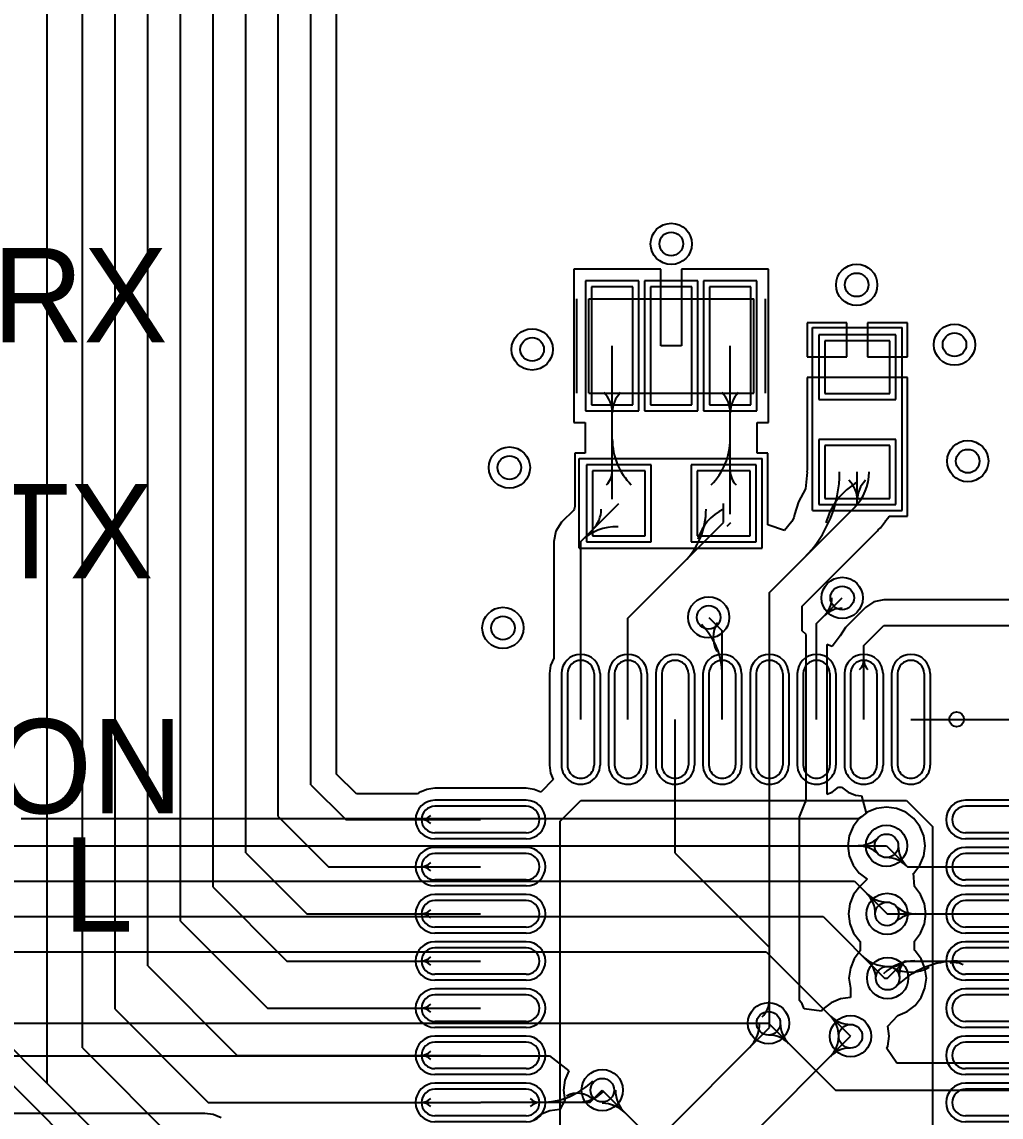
# Model space of a CAD drawing. Header units: millimetres. Extents: x 70.7 to 144.7, y 50.1 to 113.7.
# Drawn here: x 102.71 to 119.32, y 76.57 to 95.15 of the extents above; entities that cross this region are included whole.
import ezdxf

# ---------------------------------------------------------------- set-up
doc = ezdxf.new("R2010")
doc.units = ezdxf.units.MM
for name, color, linetype in [('BottomLayer', 5, 'Continuous'), ('MultiLayer', 9, 'Continuous'), ('TopLayer', 1, 'Continuous'), ('TopOverlay', 2, 'Continuous'), ('TopPaste', 8, 'Continuous'), ('TopSolder', 216, 'Continuous'), ('ViaHoleLayer', 16, 'Continuous')]:
    doc.layers.add(name, color=color, linetype=linetype)

# ---------------------------------------------------------------- blocks, each defined once
blk = doc.blocks.new('RES_0603_27')
at = {"layer": 'TopLayer'}
for p, q in [((-0.44, 0.55), (-1.338, 0.55)), ((-1.338, 0.55), (-1.338, -0.55)), ((-0.44, -0.55), (-0.44, 0.55)), ((1.338, 0.55), (0.44, 0.55)), ((0.44, 0.55), (0.44, -0.55)), ((1.338, -0.55), (1.338, 0.55)), ((-1.338, -0.55), (-0.44, -0.55)), ((0.44, -0.55), (1.338, -0.55))]:
    blk.add_line(p, q, dxfattribs=at)
at = {"layer": 'TopOverlay'}
for p, q in [((-1.54, 0.76), (-0.01, 0.76)), ((-1.54, 0.76), (-1.54, -0.76)), ((-0.34, 0.76), (1.56, 0.76)), ((1.56, 0.76), (1.56, -0.76)), ((-1.54, -0.76), (1.56, -0.76))]:
    blk.add_line(p, q, dxfattribs=at)
at = {"layer": 'TopPaste'}
for p, q in [((-0.44, 0.55), (-1.338, 0.55)), ((-1.338, 0.55), (-1.338, -0.55)), ((-0.44, -0.55), (-0.44, 0.55)), ((1.338, 0.55), (0.44, 0.55)), ((0.44, 0.55), (0.44, -0.55)), ((1.338, -0.55), (1.338, 0.55)), ((-1.338, -0.55), (-0.44, -0.55)), ((0.44, -0.55), (1.338, -0.55))]:
    blk.add_line(p, q, dxfattribs=at)
at = {"layer": 'TopSolder'}
for p, q in [((-0.338, 0.652), (-1.44, 0.652)), ((-1.44, 0.652), (-1.44, -0.652)), ((-0.338, -0.652), (-0.338, 0.652)), ((1.44, 0.652), (0.338, 0.652)), ((0.338, 0.652), (0.338, -0.652)), ((1.44, -0.652), (1.44, 0.652)), ((-1.44, -0.652), (-0.338, -0.652)), ((0.338, -0.652), (1.44, -0.652))]:
    blk.add_line(p, q, dxfattribs=at)
blk = doc.blocks.new('RES_0603_34')
at = {"layer": 'TopLayer'}
for p, q in [((-0.44, 0.55), (-1.338, 0.55)), ((-1.338, 0.55), (-1.338, -0.55)), ((-0.44, -0.55), (-0.44, 0.55)), ((1.338, 0.55), (0.44, 0.55)), ((0.44, 0.55), (0.44, -0.55)), ((1.338, -0.55), (1.338, 0.55)), ((-1.338, -0.55), (-0.44, -0.55)), ((0.44, -0.55), (1.338, -0.55))]:
    blk.add_line(p, q, dxfattribs=at)
at = {"layer": 'TopOverlay'}
for p, q in [((-0.01, 0.76), (-1.54, 0.76)), ((-1.54, 0.76), (-1.54, -0.76)), ((1.56, 0.76), (-0.34, 0.76)), ((1.56, 0.76), (1.56, -0.76)), ((1.56, -0.76), (-1.54, -0.76))]:
    blk.add_line(p, q, dxfattribs=at)
at = {"layer": 'TopPaste'}
for p, q in [((-0.44, 0.55), (-1.338, 0.55)), ((-1.338, 0.55), (-1.338, -0.55)), ((-0.44, -0.55), (-0.44, 0.55)), ((1.338, 0.55), (0.44, 0.55)), ((0.44, 0.55), (0.44, -0.55)), ((1.338, -0.55), (1.338, 0.55)), ((-1.338, -0.55), (-0.44, -0.55)), ((0.44, -0.55), (1.338, -0.55))]:
    blk.add_line(p, q, dxfattribs=at)
at = {"layer": 'TopSolder'}
for p, q in [((-0.338, 0.652), (-1.44, 0.652)), ((-1.44, 0.652), (-1.44, -0.652)), ((-0.338, -0.652), (-0.338, 0.652)), ((1.44, 0.652), (0.338, 0.652)), ((0.338, 0.652), (0.338, -0.652)), ((1.44, -0.652), (1.44, 0.652)), ((-1.44, -0.652), (-0.338, -0.652)), ((0.338, -0.652), (1.44, -0.652))]:
    blk.add_line(p, q, dxfattribs=at)
blk = doc.blocks.new('CQFP_32P_42')
at = {"layer": 'TopLayer'}
for p, q in [((-3.025, 5.275), (-3.025, 3.725)), ((-2.575, 5.275), (-2.575, 3.725)), ((-2.225, 5.275), (-2.225, 3.725)), ((-1.775, 5.275), (-1.775, 3.725)), ((-1.425, 5.275), (-1.425, 3.725)), ((-0.975, 5.275), (-0.975, 3.725)), ((-0.625, 5.275), (-0.625, 3.725)), ((-0.175, 5.275), (-0.175, 3.725)), ((0.175, 5.275), (0.175, 3.725)), ((0.625, 5.275), (0.625, 3.725)), ((0.975, 5.275), (0.975, 3.725)), ((1.425, 5.275), (1.425, 3.725)), ((1.775, 5.275), (1.775, 3.725)), ((2.225, 5.275), (2.225, 3.725)), ((2.575, 5.275), (2.575, 3.725)), ((3.025, 5.275), (3.025, 3.725)), ((-5.275, 3.025), (-3.725, 3.025)), ((3.725, 3.025), (5.275, 3.025)), ((-5.275, 2.575), (-3.725, 2.575)), ((3.725, 2.575), (5.275, 2.575)), ((-5.275, 2.225), (-3.725, 2.225)), ((3.725, 2.225), (5.275, 2.225)), ((-5.275, 1.775), (-3.725, 1.775)), ((3.725, 1.775), (5.275, 1.775)), ((-5.275, 1.425), (-3.725, 1.425)), ((3.725, 1.425), (5.275, 1.425)), ((-5.275, 0.975), (-3.725, 0.975)), ((3.725, 0.975), (5.275, 0.975)), ((-5.275, 0.625), (-3.725, 0.625)), ((3.725, 0.625), (5.275, 0.625)), ((-5.275, 0.175), (-3.725, 0.175)), ((3.725, 0.175), (5.275, 0.175)), ((-5.275, -0.175), (-3.725, -0.175)), ((3.725, -0.175), (5.275, -0.175)), ((-5.275, -0.625), (-3.725, -0.625)), ((3.725, -0.625), (5.275, -0.625)), ((-5.275, -0.975), (-3.725, -0.975)), ((3.725, -0.975), (5.275, -0.975)), ((-5.275, -1.425), (-3.725, -1.425)), ((3.725, -1.425), (5.275, -1.425)), ((-5.275, -1.775), (-3.725, -1.775)), ((3.725, -1.775), (5.275, -1.775)), ((-5.275, -2.225), (-3.725, -2.225)), ((3.725, -2.225), (5.275, -2.225)), ((-5.275, -2.575), (-3.725, -2.575)), ((3.725, -2.575), (5.275, -2.575)), ((-5.275, -3.025), (-3.725, -3.025)), ((3.725, -3.025), (5.275, -3.025)), ((-3.025, -3.725), (-3.025, -5.275)), ((-2.575, -3.725), (-2.575, -5.275)), ((-2.225, -3.725), (-2.225, -5.275)), ((-1.775, -3.725), (-1.775, -5.275)), ((-1.425, -3.725), (-1.425, -5.275)), ((-0.975, -3.725), (-0.975, -5.275)), ((-0.625, -3.725), (-0.625, -5.275)), ((-0.175, -3.725), (-0.175, -5.275)), ((0.175, -3.725), (0.175, -5.275)), ((0.625, -3.725), (0.625, -5.275)), ((0.975, -3.725), (0.975, -5.275)), ((1.425, -3.725), (1.425, -5.275)), ((1.775, -3.725), (1.775, -5.275)), ((2.225, -3.725), (2.225, -5.275)), ((2.575, -3.725), (2.575, -5.275)), ((3.025, -3.725), (3.025, -5.275))]:
    blk.add_line(p, q, dxfattribs=at)
for centre, start, end in [((-2.8, 5.275), 0, 180), ((-2, 5.275), 0, 180), ((-1.2, 5.275), 0, 180), ((-0.4, 5.275), 0, 180), ((0.4, 5.275), 0, 180), ((1.2, 5.275), 0, 180), ((2, 5.275), 0, 180), ((2.8, 5.275), 0, 180), ((-2.8, 3.725), 180, 0), ((-2, 3.725), 180, 0), ((-1.2, 3.725), 180, 0), ((-0.4, 3.725), 180, 0), ((0.4, 3.725), 180, 0), ((1.2, 3.725), 180, 0), ((2, 3.725), 180, 0), ((2.8, 3.725), 180, 0), ((-5.275, 2.8), 90, 270), ((-3.725, 2.8), 270, 90), ((3.725, 2.8), 90, 270), ((5.275, 2.8), 270, 90), ((-5.275, 2), 90, 270), ((-3.725, 2), 270, 90), ((3.725, 2), 90, 270), ((5.275, 2), 270, 90), ((-5.275, 1.2), 90, 270), ((-3.725, 1.2), 270, 90), ((3.725, 1.2), 90, 270), ((5.275, 1.2), 270, 90), ((-5.275, 0.4), 90, 270), ((-3.725, 0.4), 270, 90), ((3.725, 0.4), 90, 270), ((5.275, 0.4), 270, 90), ((-5.275, -0.4), 90, 270), ((-3.725, -0.4), 270, 90), ((3.725, -0.4), 90, 270), ((5.275, -0.4), 270, 90), ((-5.275, -1.2), 90, 270), ((-3.725, -1.2), 270, 90), ((3.725, -1.2), 90, 270), ((5.275, -1.2), 270, 90), ((-5.275, -2), 90, 270), ((-3.725, -2), 270, 90), ((3.725, -2), 90, 270), ((5.275, -2), 270, 90), ((-5.275, -2.8), 90, 270), ((-3.725, -2.8), 270, 90), ((3.725, -2.8), 90, 270), ((5.275, -2.8), 270, 90), ((-2.8, -3.725), 0, 180), ((-2, -3.725), 0, 180), ((-1.2, -3.725), 0, 180), ((-0.4, -3.725), 0, 180), ((0.4, -3.725), 0, 180), ((1.2, -3.725), 0, 180), ((2, -3.725), 0, 180), ((2.8, -3.725), 0, 180), ((-2.8, -5.275), 180, 0), ((-2, -5.275), 180, 0), ((-1.2, -5.275), 180, 0), ((-0.4, -5.275), 180, 0), ((0.4, -5.275), 180, 0), ((1.2, -5.275), 180, 0), ((2, -5.275), 180, 0), ((2.8, -5.275), 180, 0)]:
    blk.add_arc(centre, 0.225, start, end, dxfattribs=at)
at = {"layer": 'TopOverlay'}
for p, q in [((-3.125, 2.725), (-2.675, 3.175)), ((2.65, 3.175), (-2.675, 3.175)), ((3.125, 2.7), (2.65, 3.175)), ((-3.125, -2.8), (-3.125, 2.725)), ((3.125, -2.75), (3.125, 2.7)), ((2.725, -3.15), (3.125, -2.75)), ((-2.775, -3.15), (-3.125, -2.8)), ((2.725, -3.15), (-2.775, -3.15))]:
    blk.add_line(p, q, dxfattribs=at)
blk.add_circle((-4.5, 3.575), 0.125, dxfattribs=at)
at = {"layer": 'TopPaste'}
for p, q in [((-3.025, 5.275), (-3.025, 3.725)), ((-2.575, 5.275), (-2.575, 3.725)), ((-2.225, 5.275), (-2.225, 3.725)), ((-1.775, 5.275), (-1.775, 3.725)), ((-1.425, 5.275), (-1.425, 3.725)), ((-0.975, 5.275), (-0.975, 3.725)), ((-0.625, 5.275), (-0.625, 3.725)), ((-0.175, 5.275), (-0.175, 3.725)), ((0.175, 5.275), (0.175, 3.725)), ((0.625, 5.275), (0.625, 3.725)), ((0.975, 5.275), (0.975, 3.725)), ((1.425, 5.275), (1.425, 3.725)), ((1.775, 5.275), (1.775, 3.725)), ((2.225, 5.275), (2.225, 3.725)), ((2.575, 5.275), (2.575, 3.725)), ((3.025, 5.275), (3.025, 3.725)), ((-5.275, 3.025), (-3.725, 3.025)), ((3.725, 3.025), (5.275, 3.025)), ((-5.275, 2.575), (-3.725, 2.575)), ((3.725, 2.575), (5.275, 2.575)), ((-5.275, 2.225), (-3.725, 2.225)), ((3.725, 2.225), (5.275, 2.225)), ((-5.275, 1.775), (-3.725, 1.775)), ((3.725, 1.775), (5.275, 1.775)), ((-5.275, 1.425), (-3.725, 1.425)), ((3.725, 1.425), (5.275, 1.425)), ((-5.275, 0.975), (-3.725, 0.975)), ((3.725, 0.975), (5.275, 0.975)), ((-5.275, 0.625), (-3.725, 0.625)), ((3.725, 0.625), (5.275, 0.625)), ((-5.275, 0.175), (-3.725, 0.175)), ((3.725, 0.175), (5.275, 0.175)), ((-5.275, -0.175), (-3.725, -0.175)), ((3.725, -0.175), (5.275, -0.175)), ((-5.275, -0.625), (-3.725, -0.625)), ((3.725, -0.625), (5.275, -0.625)), ((-5.275, -0.975), (-3.725, -0.975)), ((3.725, -0.975), (5.275, -0.975)), ((-5.275, -1.425), (-3.725, -1.425)), ((3.725, -1.425), (5.275, -1.425)), ((-5.275, -1.775), (-3.725, -1.775)), ((3.725, -1.775), (5.275, -1.775)), ((-5.275, -2.225), (-3.725, -2.225)), ((3.725, -2.225), (5.275, -2.225)), ((-5.275, -2.575), (-3.725, -2.575)), ((3.725, -2.575), (5.275, -2.575)), ((-5.275, -3.025), (-3.725, -3.025)), ((3.725, -3.025), (5.275, -3.025)), ((-3.025, -3.725), (-3.025, -5.275)), ((-2.575, -3.725), (-2.575, -5.275)), ((-2.225, -3.725), (-2.225, -5.275)), ((-1.775, -3.725), (-1.775, -5.275)), ((-1.425, -3.725), (-1.425, -5.275)), ((-0.975, -3.725), (-0.975, -5.275)), ((-0.625, -3.725), (-0.625, -5.275)), ((-0.175, -3.725), (-0.175, -5.275)), ((0.175, -3.725), (0.175, -5.275)), ((0.625, -3.725), (0.625, -5.275)), ((0.975, -3.725), (0.975, -5.275)), ((1.425, -3.725), (1.425, -5.275)), ((1.775, -3.725), (1.775, -5.275)), ((2.225, -3.725), (2.225, -5.275)), ((2.575, -3.725), (2.575, -5.275)), ((3.025, -3.725), (3.025, -5.275))]:
    blk.add_line(p, q, dxfattribs=at)
for centre, start, end in [((-2.8, 5.275), 0, 180), ((-2, 5.275), 0, 180), ((-1.2, 5.275), 0, 180), ((-0.4, 5.275), 0, 180), ((0.4, 5.275), 0, 180), ((1.2, 5.275), 0, 180), ((2, 5.275), 0, 180), ((2.8, 5.275), 0, 180), ((-2.8, 3.725), 180, 0), ((-2, 3.725), 180, 0), ((-1.2, 3.725), 180, 0), ((-0.4, 3.725), 180, 0), ((0.4, 3.725), 180, 0), ((1.2, 3.725), 180, 0), ((2, 3.725), 180, 0), ((2.8, 3.725), 180, 0), ((-5.275, 2.8), 90, 270), ((-3.725, 2.8), 270, 90), ((3.725, 2.8), 90, 270), ((5.275, 2.8), 270, 90), ((-5.275, 2), 90, 270), ((-3.725, 2), 270, 90), ((3.725, 2), 90, 270), ((5.275, 2), 270, 90), ((-5.275, 1.2), 90, 270), ((-3.725, 1.2), 270, 90), ((3.725, 1.2), 90, 270), ((5.275, 1.2), 270, 90), ((-5.275, 0.4), 90, 270), ((-3.725, 0.4), 270, 90), ((3.725, 0.4), 90, 270), ((5.275, 0.4), 270, 90), ((-5.275, -0.4), 90, 270), ((-3.725, -0.4), 270, 90), ((3.725, -0.4), 90, 270), ((5.275, -0.4), 270, 90), ((-5.275, -1.2), 90, 270), ((-3.725, -1.2), 270, 90), ((3.725, -1.2), 90, 270), ((5.275, -1.2), 270, 90), ((-5.275, -2), 90, 270), ((-3.725, -2), 270, 90), ((3.725, -2), 90, 270), ((5.275, -2), 270, 90), ((-5.275, -2.8), 90, 270), ((-3.725, -2.8), 270, 90), ((3.725, -2.8), 90, 270), ((5.275, -2.8), 270, 90), ((-2.8, -3.725), 0, 180), ((-2, -3.725), 0, 180), ((-1.2, -3.725), 0, 180), ((-0.4, -3.725), 0, 180), ((0.4, -3.725), 0, 180), ((1.2, -3.725), 0, 180), ((2, -3.725), 0, 180), ((2.8, -3.725), 0, 180), ((-2.8, -5.275), 180, 0), ((-2, -5.275), 180, 0), ((-1.2, -5.275), 180, 0), ((-0.4, -5.275), 180, 0), ((0.4, -5.275), 180, 0), ((1.2, -5.275), 180, 0), ((2, -5.275), 180, 0), ((2.8, -5.275), 180, 0)]:
    blk.add_arc(centre, 0.225, start, end, dxfattribs=at)
at = {"layer": 'TopSolder'}
for p, q in [((-3.127, 5.275), (-3.127, 3.725)), ((-2.473, 5.275), (-2.473, 3.725)), ((-2.327, 5.275), (-2.327, 3.725)), ((-1.673, 5.275), (-1.673, 3.725)), ((-1.527, 5.275), (-1.527, 3.725)), ((-0.873, 5.275), (-0.873, 3.725)), ((-0.727, 5.275), (-0.727, 3.725)), ((-0.073, 5.275), (-0.073, 3.725)), ((0.073, 5.275), (0.073, 3.725)), ((0.727, 5.275), (0.727, 3.725)), ((0.873, 5.275), (0.873, 3.725)), ((1.527, 5.275), (1.527, 3.725)), ((1.673, 5.275), (1.673, 3.725)), ((2.327, 5.275), (2.327, 3.725)), ((2.473, 5.275), (2.473, 3.725)), ((3.127, 5.275), (3.127, 3.725)), ((-5.275, 3.127), (-3.725, 3.127)), ((3.725, 3.127), (5.275, 3.127)), ((-5.275, 2.473), (-3.725, 2.473)), ((3.725, 2.473), (5.275, 2.473)), ((-5.275, 2.327), (-3.725, 2.327)), ((3.725, 2.327), (5.275, 2.327)), ((-5.275, 1.673), (-3.725, 1.673)), ((3.725, 1.673), (5.275, 1.673)), ((-5.275, 1.527), (-3.725, 1.527)), ((3.725, 1.527), (5.275, 1.527)), ((-5.275, 0.873), (-3.725, 0.873)), ((3.725, 0.873), (5.275, 0.873)), ((-5.275, 0.727), (-3.725, 0.727)), ((3.725, 0.727), (5.275, 0.727)), ((-5.275, 0.073), (-3.725, 0.073)), ((3.725, 0.073), (5.275, 0.073)), ((-5.275, -0.073), (-3.725, -0.073)), ((3.725, -0.073), (5.275, -0.073)), ((-5.275, -0.727), (-3.725, -0.727)), ((3.725, -0.727), (5.275, -0.727)), ((-5.275, -0.873), (-3.725, -0.873)), ((3.725, -0.873), (5.275, -0.873)), ((-5.275, -1.527), (-3.725, -1.527)), ((3.725, -1.527), (5.275, -1.527)), ((-5.275, -1.673), (-3.725, -1.673)), ((3.725, -1.673), (5.275, -1.673)), ((-5.275, -2.327), (-3.725, -2.327)), ((3.725, -2.327), (5.275, -2.327)), ((-5.275, -2.473), (-3.725, -2.473)), ((3.725, -2.473), (5.275, -2.473)), ((-5.275, -3.127), (-3.725, -3.127)), ((3.725, -3.127), (5.275, -3.127)), ((-3.127, -3.725), (-3.127, -5.275)), ((-2.473, -3.725), (-2.473, -5.275)), ((-2.327, -3.725), (-2.327, -5.275)), ((-1.673, -3.725), (-1.673, -5.275)), ((-1.527, -3.725), (-1.527, -5.275)), ((-0.873, -3.725), (-0.873, -5.275)), ((-0.727, -3.725), (-0.727, -5.275)), ((-0.073, -3.725), (-0.073, -5.275)), ((0.073, -3.725), (0.073, -5.275)), ((0.727, -3.725), (0.727, -5.275)), ((0.873, -3.725), (0.873, -5.275)), ((1.527, -3.725), (1.527, -5.275)), ((1.673, -3.725), (1.673, -5.275)), ((2.327, -3.725), (2.327, -5.275)), ((2.473, -3.725), (2.473, -5.275)), ((3.127, -3.725), (3.127, -5.275))]:
    blk.add_line(p, q, dxfattribs=at)
for centre, start, end in [((-2.8, 5.275), 0, 180), ((-2, 5.275), 0, 180), ((-1.2, 5.275), 0, 180), ((-0.4, 5.275), 0, 180), ((0.4, 5.275), 0, 180), ((1.2, 5.275), 0, 180), ((2, 5.275), 0, 180), ((2.8, 5.275), 0, 180), ((-2.8, 3.725), 180, 0), ((-2, 3.725), 180, 0), ((-1.2, 3.725), 180, 0), ((-0.4, 3.725), 180, 0), ((0.4, 3.725), 180, 0), ((1.2, 3.725), 180, 0), ((2, 3.725), 180, 0), ((2.8, 3.725), 180, 0), ((-5.275, 2.8), 90, 270), ((-3.725, 2.8), 270, 90), ((3.725, 2.8), 90, 270), ((5.275, 2.8), 270, 90), ((-5.275, 2), 90, 270), ((-3.725, 2), 270, 90), ((3.725, 2), 90, 270), ((5.275, 2), 270, 90), ((-5.275, 1.2), 90, 270), ((-3.725, 1.2), 270, 90), ((3.725, 1.2), 90, 270), ((5.275, 1.2), 270, 90), ((-5.275, 0.4), 90, 270), ((-3.725, 0.4), 270, 90), ((3.725, 0.4), 90, 270), ((5.275, 0.4), 270, 90), ((-5.275, -0.4), 90, 270), ((-3.725, -0.4), 270, 90), ((3.725, -0.4), 90, 270), ((5.275, -0.4), 270, 90), ((-5.275, -1.2), 90, 270), ((-3.725, -1.2), 270, 90), ((3.725, -1.2), 90, 270), ((5.275, -1.2), 270, 90), ((-5.275, -2), 90, 270), ((-3.725, -2), 270, 90), ((3.725, -2), 90, 270), ((5.275, -2), 270, 90), ((-5.275, -2.8), 90, 270), ((-3.725, -2.8), 270, 90), ((3.725, -2.8), 90, 270), ((5.275, -2.8), 270, 90), ((-2.8, -3.725), 0, 180), ((-2, -3.725), 0, 180), ((-1.2, -3.725), 0, 180), ((-0.4, -3.725), 0, 180), ((0.4, -3.725), 0, 180), ((1.2, -3.725), 0, 180), ((2, -3.725), 0, 180), ((2.8, -3.725), 0, 180), ((-2.8, -5.275), 180, 0), ((-2, -5.275), 180, 0), ((-1.2, -5.275), 180, 0), ((-0.4, -5.275), 180, 0), ((0.4, -5.275), 180, 0), ((1.2, -5.275), 180, 0), ((2, -5.275), 180, 0), ((2.8, -5.275), 180, 0)]:
    blk.add_arc(centre, 0.327, start, end, dxfattribs=at)
blk = doc.blocks.new('RESONATOR_47')
at = {"layer": 'TopLayer'}
for p, q in [((-0.65, 1), (-1.35, 1)), ((-1.35, 1), (-1.35, -1)), ((-0.65, -1), (-0.65, 1)), ((0.35, 1), (-0.35, 1)), ((-0.35, 1), (-0.35, -1)), ((0.35, -1), (0.35, 1)), ((1.35, 1), (0.65, 1)), ((0.65, 1), (0.65, -1)), ((1.35, -1), (1.35, 1)), ((-1.35, -1), (-0.65, -1)), ((-0.35, -1), (0.35, -1)), ((0.65, -1), (1.35, -1))]:
    blk.add_line(p, q, dxfattribs=at)
at = {"layer": 'TopOverlay'}
for p, q in [((-1.6, -0.8), (-1.6, 0.8)), ((-1.4, 0.8), (1.4, 0.8)), ((-1.4, -0.8), (-1.4, 0.8)), ((1.4, -0.8), (1.4, 0.8)), ((1.6, -0.8), (1.6, 0.8)), ((-1.4, -0.8), (1.4, -0.8))]:
    blk.add_line(p, q, dxfattribs=at)
at = {"layer": 'TopPaste'}
for p, q in [((-0.65, 1), (-1.35, 1)), ((-1.35, 1), (-1.35, -1)), ((-0.65, -1), (-0.65, 1)), ((0.35, 1), (-0.35, 1)), ((-0.35, 1), (-0.35, -1)), ((0.35, -1), (0.35, 1)), ((1.35, 1), (0.65, 1)), ((0.65, 1), (0.65, -1)), ((1.35, -1), (1.35, 1)), ((-1.35, -1), (-0.65, -1)), ((-0.35, -1), (0.35, -1)), ((0.65, -1), (1.35, -1))]:
    blk.add_line(p, q, dxfattribs=at)
at = {"layer": 'TopSolder'}
for p, q in [((-0.548, 1.102), (-1.452, 1.102)), ((-1.452, 1.102), (-1.452, -1.102)), ((-0.548, -1.102), (-0.548, 1.102)), ((0.452, 1.102), (-0.452, 1.102)), ((-0.452, 1.102), (-0.452, -1.102)), ((0.452, -1.102), (0.452, 1.102)), ((1.452, 1.102), (0.548, 1.102)), ((0.548, 1.102), (0.548, -1.102)), ((1.452, -1.102), (1.452, 1.102)), ((-1.452, -1.102), (-0.548, -1.102)), ((-0.452, -1.102), (0.452, -1.102)), ((0.548, -1.102), (1.452, -1.102))]:
    blk.add_line(p, q, dxfattribs=at)

msp = doc.modelspace()

# ---------------------------------------------------------------- linework, layer by layer
at = {"layer": 'BottomLayer'}
for p, q in [((117.05, 81.744), (116.953, 81.669)), ((117.208, 81.81), (117.05, 81.744)), ((117.378, 81.832), (117.208, 81.81)), ((117.548, 81.81), (117.378, 81.832)), ((117.706, 81.744), (117.548, 81.81)), ((117.842, 81.64), (117.706, 81.744)), ((116.897, 81.635), (102.698, 81.635)), ((116.912, 81.641), (116.897, 81.635)), ((116.953, 81.669), (116.912, 81.642)), ((116.912, 81.642), (116.912, 81.642)), ((116.912, 81.642), (116.912, 81.641)), ((117.946, 81.504), (117.842, 81.64)), ((118.011, 81.346), (117.946, 81.504)), ((118.034, 81.176), (118.011, 81.346)), ((102.508, 81.176), (117.378, 81.176)), ((117.946, 80.848), (118.011, 81.007)), ((118.011, 81.007), (118.034, 81.176)), ((117.842, 80.713), (117.946, 80.848)), ((117.838, 80.709), (117.842, 80.713)), ((117.852, 80.485), (117.838, 80.709)), ((117.842, 80.713), (117.842, 80.713)), ((117.842, 80.713), (117.842, 80.713)), ((102.198, 80.576), (116.833, 80.576)), ((116.833, 80.576), (117.388, 80.021)), ((117.956, 80.349), (117.852, 80.485)), ((118.021, 80.191), (117.956, 80.349)), ((118.044, 80.021), (118.021, 80.191)), ((101.949, 79.976), (116.302, 79.976)), ((116.302, 79.976), (117.347, 78.931)), ((118.021, 79.852), (118.044, 80.021)), ((117.956, 79.693), (118.021, 79.852)), ((117.852, 79.558), (117.956, 79.693)), ((117.852, 79.403), (117.852, 79.558)), ((101.701, 79.376), (115.338, 79.376)), ((115.338, 79.376), (116.768, 77.946)), ((117.862, 79.395), (117.852, 79.403)), ((117.966, 79.259), (117.862, 79.395)), ((118.031, 79.101), (117.966, 79.259)), ((118.054, 78.931), (118.031, 79.101)), ((117.347, 78.931), (117.398, 78.931)), ((118.031, 78.762), (118.054, 78.931)), ((117.862, 78.468), (117.966, 78.603)), ((117.966, 78.603), (118.031, 78.762)), ((117.726, 78.363), (117.862, 78.468)), ((117.401, 78.116), (117.568, 78.298)), ((117.568, 78.298), (117.726, 78.363)), ((91.958, 78.166), (115.377, 78.166)), ((115.377, 78.166), (116.512, 77.031)), ((117.424, 77.946), (117.401, 78.116)), ((117.401, 78.116), (117.401, 78.116)), ((117.401, 78.116), (117.401, 78.116)), ((117.401, 78.116), (117.401, 78.116)), ((117.401, 77.777), (117.424, 77.946)), ((117.386, 77.74), (117.401, 77.777)), ((117.553, 77.49), (117.386, 77.74)), ((81.746, 77.612), (111.66, 77.612)), ((111.66, 77.612), (111.989, 77.359)), ((130.078, 77.49), (117.553, 77.49)), ((111.989, 77.359), (111.924, 77.201)), ((111.924, 77.201), (111.901, 77.031)), ((111.901, 77.031), (111.924, 76.862)), ((112.557, 77.031), (113.265, 76.323)), ((116.512, 77.031), (130.268, 77.031)), ((111.924, 76.862), (111.837, 76.703)), ((105.813, 76.636), (80.271, 76.636)), ((105.956, 76.617), (105.813, 76.636)), ((106.09, 76.562), (105.956, 76.617)), ((111.509, 76.616), (111.373, 76.511)), ((111.667, 76.681), (111.509, 76.616)), ((111.837, 76.703), (111.667, 76.681)), ((111.837, 76.703), (111.837, 76.703)), ((111.837, 76.703), (111.837, 76.703))]:
    msp.add_line(p, q, dxfattribs=at)
for centre in [(113.727, 91.386), (116.872, 90.691), (111.367, 89.596), (118.532, 89.676), (110.982, 87.591), (118.757, 87.701), (116.627, 85.381), (114.362, 85.051), (110.872, 84.871), (117.378, 81.176), (117.388, 80.021), (117.398, 78.931), (115.377, 78.166), (116.768, 77.946), (112.557, 77.031)]:
    msp.add_circle(centre, 0.35, dxfattribs=at)
for centre, radius, start, end in [((116.895, 81.659), 0.483, 270, 315), ((116.895, 81.659), 0.483, 270, 315), ((116.895, 80.693), 0.483, 45, 90), ((116.895, 80.693), 0.483, 45, 90), ((116.705, 80.021), 0.483, 0, 45), ((117.388, 80.704), 0.483, 225, 270), ((116.705, 80.021), 0.483, 0, 45), ((117.388, 80.704), 0.483, 225, 270), ((117.398, 79.738), 0.607, 225, 270), ((117.398, 79.738), 0.607, 225, 270), ((116.839, 78.931), 0.359, 0, 45), ((116.839, 78.931), 0.359, 0, 45), ((116.085, 77.946), 0.483, 0, 45), ((116.768, 78.629), 0.483, 225, 270), ((116.085, 77.946), 0.483, 0, 45), ((116.768, 78.629), 0.483, 225, 270), ((116.06, 78.166), 0.483, 180, 225), ((116.06, 78.166), 0.483, 180, 225), ((115.377, 77.483), 0.483, 45, 90), ((115.377, 77.483), 0.483, 45, 90), ((113.318, 77.031), 0.538, 180, 225), ((113.318, 77.031), 0.538, 180, 225), ((112.557, 76.27), 0.538, 45, 90), ((112.557, 76.27), 0.538, 45, 90)]:
    msp.add_arc(centre, radius, start, end, dxfattribs=at)
at = {"layer": 'MultiLayer'}
for centre in [(113.727, 91.386), (116.872, 90.691), (111.367, 89.596), (118.532, 89.676), (110.982, 87.591), (118.757, 87.701), (116.627, 85.381), (114.362, 85.051), (110.872, 84.871), (117.378, 81.176), (117.388, 80.021), (117.398, 78.931), (115.377, 78.166), (116.768, 77.946), (112.557, 77.031)]:
    msp.add_circle(centre, 0.35, dxfattribs=at)
at = {"layer": 'TopLayer'}
for p, q in [((103.738, 77.751), (103.738, 101.711)), ((103.142, 77.146), (103.142, 99.767)), ((104.292, 78.402), (104.292, 99.636)), ((104.846, 79.138), (104.846, 99.285)), ((105.4, 79.899), (105.4, 98.809)), ((105.954, 80.474), (105.954, 98.188)), ((106.508, 81.056), (106.508, 97.657)), ((107.062, 81.672), (107.062, 97.211)), ((107.616, 82.211), (107.616, 96.788)), ((108.051, 82.392), (108.051, 96.607)), ((113.552, 90.955), (112.077, 90.955)), ((112.077, 90.955), (112.077, 88.355)), ((113.552, 89.655), (113.552, 90.955)), ((115.377, 90.955), (113.902, 90.955)), ((113.902, 90.955), (113.902, 89.655)), ((115.377, 88.355), (115.377, 90.955)), ((116.708, 90.044), (116.033, 90.044)), ((116.033, 90.044), (116.033, 89.47)), ((116.708, 89.47), (116.708, 90.044)), ((117.733, 90.044), (117.058, 90.044)), ((117.058, 90.044), (117.058, 89.47)), ((117.733, 89.47), (117.733, 90.044)), ((112.727, 87.056), (112.727, 89.655)), ((113.902, 89.655), (113.552, 89.655)), ((114.727, 86.8), (114.727, 89.655)), ((116.033, 89.47), (116.708, 89.47)), ((117.058, 89.47), (117.733, 89.47)), ((117.733, 89.12), (116.033, 89.12)), ((116.033, 89.12), (116.033, 88.546)), ((117.733, 88.546), (117.733, 89.12)), ((116.033, 88.546), (116.033, 88.546)), ((116.033, 88.546), (116.033, 88.266)), ((117.733, 88.266), (117.733, 88.546)), ((117.733, 88.546), (117.733, 88.546)), ((112.077, 88.355), (112.268, 88.355)), ((112.268, 88.355), (112.268, 87.835)), ((115.186, 87.835), (115.186, 88.355)), ((115.186, 88.355), (115.377, 88.355)), ((116.033, 88.266), (116.033, 88.266)), ((116.033, 88.266), (116.033, 87.553)), ((117.733, 86.768), (117.733, 88.266)), ((117.733, 88.266), (117.733, 88.266)), ((117.733, 88.266), (117.733, 88.266)), ((117.733, 88.266), (117.733, 88.266)), ((112.268, 87.835), (112.089, 87.835)), ((112.089, 87.835), (112.089, 86.929)), ((115.365, 87.835), (115.186, 87.835)), ((115.365, 86.623), (115.365, 87.835)), ((116.03, 87.515), (116.002, 87.229)), ((116.033, 87.553), (116.028, 87.517)), ((116.028, 87.517), (116.028, 87.517)), ((116.028, 87.517), (116.03, 87.515)), ((116.883, 86.962), (116.883, 87.517)), ((116.002, 87.229), (115.884, 87.008)), ((112.192, 86.339), (112.838, 86.985)), ((114.616, 86.66), (114.616, 86.985)), ((115.392, 85.471), (116.883, 86.962)), ((115.884, 87.008), (115.819, 86.796)), ((112.075, 86.871), (111.868, 86.664)), ((112.08, 86.884), (112.075, 86.871)), ((112.089, 86.929), (112.08, 86.884)), ((112.08, 86.884), (112.08, 86.884)), ((112.08, 86.884), (112.08, 86.884)), ((115.816, 86.797), (115.808, 86.738)), ((115.819, 86.796), (115.816, 86.797)), ((117.401, 86.732), (117.421, 86.768)), ((117.421, 86.768), (117.733, 86.768)), ((111.867, 86.664), (111.768, 86.515)), ((111.868, 86.664), (111.867, 86.664)), ((111.868, 86.664), (111.868, 86.664)), ((111.868, 86.664), (111.868, 86.664)), ((112.992, 85.036), (114.616, 86.66)), ((114.676, 86.6), (114.736, 86.66)), ((115.648, 86.522), (115.365, 86.623)), ((115.775, 86.678), (115.648, 86.522)), ((115.786, 86.698), (115.775, 86.678)), ((115.808, 86.738), (115.786, 86.698)), ((117.275, 86.57), (117.363, 86.685)), ((117.363, 86.685), (117.364, 86.686)), ((117.364, 86.686), (117.401, 86.732)), ((111.768, 86.515), (111.733, 86.339)), ((116.401, 85.695), (117.223, 86.518)), ((117.223, 86.518), (117.226, 86.518)), ((117.226, 86.518), (117.239, 86.534)), ((117.226, 86.518), (117.226, 86.518)), ((117.239, 86.534), (117.275, 86.57)), ((111.733, 86.339), (111.733, 84.36)), ((112.192, 83.321), (112.192, 86.339)), ((115.947, 85.241), (116.371, 85.665)), ((116.371, 85.665), (116.373, 85.663)), ((116.373, 85.663), (116.401, 85.695)), ((115.392, 83.321), (115.392, 85.471)), ((116.192, 84.946), (116.627, 85.381)), ((117.165, 85.313), (117.024, 85.219)), ((117.332, 85.347), (117.165, 85.313)), ((122.088, 85.347), (117.332, 85.347)), ((115.947, 84.821), (115.947, 85.241)), ((117.024, 85.219), (116.684, 84.879)), ((112.992, 83.321), (112.992, 85.036)), ((114.362, 85.051), (114.592, 84.821)), ((116.192, 83.321), (116.192, 84.946)), ((116.992, 84.571), (117.332, 84.911)), ((117.332, 84.911), (122.268, 84.911)), ((114.592, 83.321), (114.592, 84.821)), ((116.017, 84.759), (115.947, 84.821)), ((116.017, 83.321), (116.017, 84.759)), ((116.59, 84.738), (116.457, 84.555)), ((116.684, 84.879), (116.59, 84.738)), ((116.59, 84.738), (116.59, 84.738)), ((116.59, 84.738), (116.59, 84.738)), ((116.457, 84.555), (116.367, 84.592)), ((116.367, 84.592), (116.367, 83.321)), ((116.992, 83.321), (116.992, 84.571)), ((111.733, 84.36), (111.68, 84.233)), ((111.68, 84.233), (111.662, 84.096)), ((111.662, 84.096), (111.662, 82.546)), ((113.792, 81.051), (113.792, 83.321)), ((115.392, 79.451), (115.392, 83.321)), ((116.017, 81.928), (116.017, 83.321)), ((116.367, 83.321), (116.367, 82.05)), ((117.792, 83.321), (122.758, 83.321)), ((111.662, 82.546), (111.68, 82.409)), ((108.386, 82.057), (108.051, 82.392)), ((111.726, 82.299), (111.514, 82.087)), ((111.68, 82.409), (111.726, 82.299)), ((107.616, 82.211), (108.206, 81.621)), ((109.58, 82.133), (109.486, 82.094)), ((109.717, 82.151), (109.58, 82.133)), ((111.267, 82.151), (109.717, 82.151)), ((111.404, 82.133), (111.267, 82.151)), ((111.514, 82.087), (111.404, 82.133)), ((116.457, 82.088), (116.566, 82.172)), ((116.566, 82.172), (116.617, 82.172)), ((116.617, 82.172), (116.727, 82.088)), ((109.422, 82.057), (108.386, 82.057)), ((109.452, 82.08), (109.422, 82.057)), ((109.477, 82.09), (109.452, 82.08)), ((109.481, 82.093), (109.477, 82.09)), ((109.486, 82.094), (109.481, 82.093)), ((116.007, 81.92), (116.017, 81.928)), ((116.367, 82.05), (116.457, 82.088)), ((116.727, 82.088), (116.855, 82.035)), ((116.855, 82.035), (116.956, 82.021)), ((116.956, 82.021), (117.034, 81.732)), ((115.902, 81.665), (116.007, 81.92)), ((107.062, 81.672), (107.913, 80.821)), ((108.206, 81.621), (110.492, 81.621)), ((115.902, 79.451), (115.902, 81.665)), ((116.914, 81.64), (116.81, 81.504)), ((117.034, 81.732), (116.914, 81.64)), ((116.81, 81.504), (116.745, 81.346)), ((116.745, 81.346), (116.722, 81.176)), ((106.508, 81.056), (107.543, 80.021)), ((113.792, 81.051), (115.392, 79.451)), ((116.722, 81.176), (116.745, 81.007)), ((116.745, 81.007), (116.81, 80.848)), ((117.378, 81.176), (117.733, 80.821)), ((107.913, 80.821), (110.492, 80.821)), ((116.81, 80.848), (116.914, 80.713)), ((117.733, 80.821), (119.492, 80.821)), ((116.914, 80.713), (116.914, 80.713)), ((116.914, 80.713), (117.05, 80.608)), ((105.954, 80.474), (107.207, 79.221)), ((116.924, 80.485), (116.82, 80.349)), ((117.05, 80.608), (116.924, 80.485)), ((116.924, 80.485), (116.924, 80.485)), ((116.924, 80.485), (116.924, 80.485)), ((116.82, 80.349), (116.755, 80.191)), ((116.755, 80.191), (116.732, 80.021)), ((105.4, 79.899), (106.878, 78.421)), ((107.543, 80.021), (110.492, 80.021)), ((116.732, 80.021), (116.755, 79.852)), ((117.388, 80.021), (119.492, 80.021)), ((116.755, 79.852), (116.82, 79.693)), ((116.82, 79.693), (116.924, 79.558)), ((116.924, 79.558), (116.934, 79.55)), ((116.934, 79.55), (116.934, 79.395)), ((115.392, 78.091), (115.392, 79.451)), ((115.902, 78.55), (115.902, 79.451)), ((116.934, 79.395), (116.83, 79.259)), ((107.207, 79.221), (110.492, 79.221)), ((116.83, 79.259), (116.765, 79.101)), ((117.398, 78.931), (117.688, 79.221)), ((117.688, 79.221), (119.492, 79.221)), ((104.846, 79.138), (106.363, 77.621)), ((116.765, 79.101), (116.742, 78.931)), ((116.742, 78.931), (116.765, 78.762)), ((116.768, 78.602), (116.598, 78.58)), ((116.765, 78.762), (116.765, 78.762)), ((116.765, 78.762), (116.765, 78.762)), ((116.765, 78.762), (116.768, 78.602)), ((104.292, 78.402), (105.873, 76.821)), ((106.878, 78.421), (110.492, 78.421)), ((115.945, 78.494), (115.902, 78.55)), ((115.979, 78.412), (115.945, 78.494)), ((116.276, 78.373), (115.979, 78.412)), ((116.304, 78.41), (116.276, 78.373)), ((116.44, 78.514), (116.304, 78.41)), ((116.598, 78.58), (116.44, 78.514)), ((102.027, 78.261), (103.142, 77.146)), ((112.992, 75.691), (115.392, 78.091)), ((114.592, 75.77), (116.768, 77.946)), ((101.847, 77.826), (102.834, 76.838)), ((103.738, 77.751), (105.468, 76.021)), ((106.363, 77.621), (110.492, 77.621)), ((103.142, 77.146), (105.122, 75.166)), ((112.35, 76.825), (112.557, 77.031)), ((102.834, 76.838), (102.834, 76.838)), ((102.834, 76.838), (104.814, 74.858)), ((105.873, 76.821), (110.492, 76.821)), ((110.492, 76.821), (110.495, 76.825)), ((110.495, 76.825), (112.35, 76.825))]:
    msp.add_line(p, q, dxfattribs=at)
for centre in [(113.727, 91.386), (116.872, 90.691), (111.367, 89.596), (118.532, 89.676), (110.982, 87.591), (118.757, 87.701), (116.627, 85.381), (114.362, 85.051), (110.872, 84.871), (117.378, 81.176), (117.388, 80.021), (117.398, 78.931), (115.377, 78.166), (116.768, 77.946), (112.557, 77.031)]:
    msp.add_circle(centre, 0.35, dxfattribs=at)
for centre, radius, start, end in [((112.244, 88.522), 0.483, 0, 45), ((112.244, 88.522), 0.483, 0, 45), ((113.21, 88.522), 0.483, 135, 180), ((113.21, 88.522), 0.483, 135, 180), ((114.244, 88.522), 0.483, 0, 45), ((114.244, 88.522), 0.483, 0, 45), ((115.21, 88.522), 0.483, 135, 180), ((115.21, 88.522), 0.483, 135, 180), ((113.828, 88.076), 1.101, 180, 225), ((113.828, 88.076), 1.101, 180, 225), ((113.626, 88.076), 1.101, 315, 0), ((113.626, 88.076), 1.101, 315, 0), ((112.384, 87.54), 0.343, 315, 0), ((112.384, 87.54), 0.343, 315, 0), ((115.07, 87.54), 0.343, 180, 225), ((115.07, 87.54), 0.343, 180, 225), ((114.519, 87.517), 2.064, 315, 0), ((114.519, 87.517), 2.064, 315, 0), ((116.226, 87.517), 0.857, 315, 0), ((116.226, 87.517), 0.857, 315, 0), ((117.451, 86.359), 1.138, 120, 165), ((116.402, 87.036), 0.481, 0, 45), ((116.402, 87.036), 0.481, 0, 45), ((117.364, 87.036), 0.481, 135, 180), ((117.364, 87.036), 0.481, 135, 180), ((112.06, 86.884), 0.479, 315, 0), ((112.06, 86.884), 0.479, 315, 0), ((113.053, 86.884), 1.264, 315, 0), ((113.053, 86.884), 1.264, 315, 0), ((114.931, 86.175), 0.777, 113.958, 165), ((112.788, 85.743), 0.843, 87.515, 135), ((112.788, 85.743), 0.843, 87.515, 135), ((116.029, 85.381), 0.422, 315, 0), ((116.029, 85.381), 0.422, 315, 0), ((116.627, 84.784), 0.422, 90, 135), ((116.627, 84.784), 0.422, 90, 135), ((113.384, 84.073), 1.208, 0, 45), ((113.384, 84.073), 1.208, 0, 45), ((114.912, 84.708), 0.474, 148.025, 210), ((116.755, 84.333), 0.237, 315, 0), ((116.755, 84.333), 0.237, 315, 0), ((117.229, 84.333), 0.237, 180, 225), ((117.229, 84.333), 0.237, 180, 225), ((109.48, 81.858), 0.237, 270, 315), ((109.48, 81.858), 0.237, 270, 315), ((109.48, 81.385), 0.237, 45, 90), ((109.48, 81.385), 0.237, 45, 90), ((118.061, 81.176), 0.483, 180, 225), ((118.061, 81.176), 0.483, 180, 225), ((109.48, 81.058), 0.237, 270, 315), ((109.48, 81.058), 0.237, 270, 315), ((109.48, 80.585), 0.237, 45, 90), ((109.48, 80.585), 0.237, 45, 90), ((117.378, 80.493), 0.483, 45, 90), ((117.378, 80.493), 0.483, 45, 90), ((109.48, 80.258), 0.237, 270, 315), ((109.48, 80.258), 0.237, 270, 315), ((117.871, 80.504), 0.483, 225, 270), ((117.871, 80.504), 0.483, 225, 270), ((109.48, 79.785), 0.237, 45, 90), ((109.48, 79.785), 0.237, 45, 90), ((117.871, 79.538), 0.483, 90, 135), ((117.871, 79.538), 0.483, 90, 135), ((109.48, 79.458), 0.237, 270, 315), ((109.48, 79.458), 0.237, 270, 315), ((109.48, 78.985), 0.237, 45, 90), ((109.48, 78.985), 0.237, 45, 90), ((117.857, 78.473), 0.749, 90, 135), ((117.857, 78.473), 0.749, 90, 135), ((117.461, 79.448), 0.32, 263.005, 315), ((117.461, 79.448), 0.32, 263.005, 315), ((118.581, 77.748), 1.473, 90, 135), ((118.581, 77.748), 1.473, 90, 135), ((117.832, 79.014), 0.242, 119.9998, 190.7888), ((117.915, 78.995), 0.32, 135, 186.995), ((117.915, 78.995), 0.32, 135, 186.995), ((118.529, 78.895), 0.301, 60, 105), ((117.791, 79.656), 0.624, 241.5401, 300.0001), ((109.48, 78.658), 0.237, 270, 315), ((109.48, 78.658), 0.237, 270, 315), ((109.48, 78.185), 0.237, 45, 90), ((109.48, 78.185), 0.237, 45, 90), ((114.979, 78.565), 0.413, 315, 0), ((114.979, 78.565), 0.413, 315, 0), ((114.647, 78.166), 0.579, 315, 0), ((114.647, 78.166), 0.579, 315, 0), ((116.085, 77.946), 0.483, 315, 0), ((116.085, 77.946), 0.483, 315, 0), ((109.48, 77.858), 0.237, 270, 315), ((109.48, 77.858), 0.237, 270, 315), ((116.768, 77.263), 0.483, 90, 135), ((116.768, 77.263), 0.483, 90, 135), ((109.48, 77.385), 0.237, 45, 90), ((109.48, 77.385), 0.237, 45, 90), ((111.52, 78.068), 1.243, 270, 315), ((111.52, 78.068), 1.243, 270, 315), ((112.137, 76.604), 0.376, 45.5349, 119.9999), ((112.133, 77.455), 0.63, 270, 315), ((112.133, 77.455), 0.63, 270, 315), ((109.48, 77.058), 0.237, 270, 315), ((109.48, 77.058), 0.237, 270, 315), ((109.48, 76.585), 0.237, 45, 90), ((109.48, 76.585), 0.237, 45, 90), ((111.495, 77.049), 0.225, 225, 270), ((111.495, 77.049), 0.225, 225, 270), ((111.512, 76.576), 0.249, 90, 135), ((111.512, 76.576), 0.249, 90, 135)]:
    msp.add_arc(centre, radius, start, end, dxfattribs=at)
at = {"layer": 'ViaHoleLayer'}
for centre in [(113.727, 91.386), (116.872, 90.691), (111.367, 89.596), (118.532, 89.676), (118.757, 87.701), (110.982, 87.591), (116.627, 85.381), (114.362, 85.051), (110.872, 84.871), (117.378, 81.176), (117.388, 80.021), (117.398, 78.931), (115.377, 78.166), (116.768, 77.946), (112.557, 77.031)]:
    msp.add_circle(centre, 0.2, dxfattribs=at)

# ---------------------------------------------------------------- block references
for name, p, rotation in [('RESONATOR_47', (113.727, 89.655), 360), ('RES_0603_27', (116.883, 88.406), 90), ('RES_0603_34', (113.727, 86.985), 180), ('CQFP_32P_42', (114.992, 78.821), 270)]:
    msp.add_blockref(name, p, dxfattribs=dict(rotation=rotation))

# ---------------------------------------------------------------- texts
at = {"layer": 'TopOverlay'}
for s, p in [('RX', (102.212, 89.716)), ('TX', (102.212, 85.711)), ('ON', (102.237, 81.726)), ('  L ', (102.222, 79.721))]:
    msp.add_text(s, height=1.6, rotation=360, dxfattribs=at).set_placement(p)

doc.saveas('drawing.dxf')
